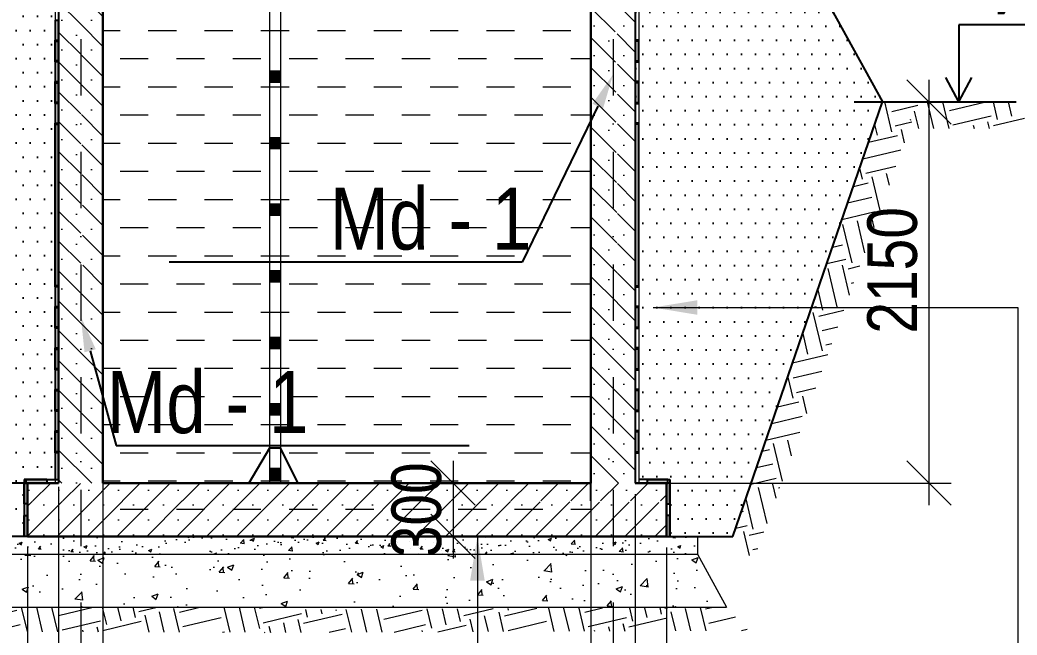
# Model space of a CAD drawing. Header units: millimetres. Extents: x 1177285 to 1225570, y -905119 to -683091.
# Drawn here: x 1208441 to 1214060, y -725163 to -721694 of the extents above; entities that cross this region are included whole.
import ezdxf
from ezdxf import colors
from ezdxf.entities.mleader import LeaderData, LeaderLine
from ezdxf.math import Vec2, Vec3

# ---------------------------------------------------------------- set-up
doc = ezdxf.new("R2010")
doc.units = ezdxf.units.MM
doc.linetypes.add('DASHDOT', pattern=[25.4, 12.7, -6.35, 0, -6.35])
doc.layers.add('Annotation - Text', color=7, linetype='Continuous')
doc.styles.get("Standard").update_dxf_attribs({"font": 'a3ar(la).ttf'})
doc.styles.add('style6', font='ARIALN.TTF', dxfattribs={"height": 300})
doc.styles.add('yazitipi', font='ARIALN.TTF')
doc.dimstyles.new('sevda', dxfattribs={"dimscale": 100, "dimtxt": 2.8, "dimasz": 2.5, "dimexe": 1.25, "dimexo": 0.625, "dimtad": 1, "dimtxsty": 'yazitipi', "dimblk": 'OBLIQUE', "dimcen": 2.5, "dimdle": 1.25, "dimclrd": 253, "dimclre": 253, "dimclrt": 73, "dimaunit": 1, "dimadec": 3, "dimazin": 0, "dimtfac": 1, "dimtmove": 1, "dimatfit": 3, "dimfxl": 1, "dimlwd": 13, "dimlwe": 13, "dimarcsym": 0})

# ---------------------------------------------------------------- blocks, each defined once
blk = doc.blocks.new('_Oblique')
at = {"color": 0, "linetype": 'ByBlock', "lineweight": -2}
blk.add_line((-0.5, -0.5), (0.5, 0.5), dxfattribs=at)
blk = doc.blocks.new('*D15')
at = {"color": 253, "lineweight": 13, "ltscale": 5, "transparency": 16777216}
for p, q in [((1208908.9, -724168.5), (1208908.9, -725911.2)), ((1211658.9, -724168.5), (1211658.9, -725911.2)), ((1211783.9, -725786.2), (1208783.9, -725786.2))]:
    blk.add_line(p, q, dxfattribs=at)
at = {"layer": 'Defpoints', "color": 0, "lineweight": 30, "ltscale": 5, "transparency": 16777216}
for p in [(1208908.9, -724106), (1211658.9, -724106), (1208908.9, -725786.2)]:
    blk.add_point(p, dxfattribs=at)
at = {"color": 253, "lineweight": 13, "ltscale": 5, "transparency": 16777216, "xscale": 250, "yscale": 250, "zscale": 250, "rotation": 180}
blk.add_blockref('_Oblique', (1208908.9, -725786.2), dxfattribs=at)
at = {"color": 253, "lineweight": 13, "ltscale": 5, "transparency": 16777216, "xscale": 250, "yscale": 250, "zscale": 250}
blk.add_blockref('_Oblique', (1211658.9, -725786.2), dxfattribs=at)
at = {"color": 73, "ltscale": 5, "transparency": 16777216, "insert": (1210283.9, -725580.8), "char_height": 280, "attachment_point": 5, "style": 'yazitipi'}
blk.add_mtext('2750', dxfattribs=at)
blk = doc.blocks.new('*D17')
at = {"color": 253, "lineweight": 13, "ltscale": 15, "transparency": 16777216}
for p, q in [((1211908.9, -724368.5), (1211908.9, -725911.2)), ((1211658.9, -725332.1), (1211658.9, -725911.2)), ((1212033.9, -725786.2), (1211533.9, -725786.2))]:
    blk.add_line(p, q, dxfattribs=at)
at = {"layer": 'Defpoints', "color": 0, "lineweight": 30, "ltscale": 15, "transparency": 16777216}
for p in [(1211908.9, -724306), (1211658.9, -725269.6), (1211658.9, -725786.2)]:
    blk.add_point(p, dxfattribs=at)
at = {"color": 253, "lineweight": 13, "ltscale": 15, "transparency": 16777216, "xscale": 250, "yscale": 250, "zscale": 250, "rotation": 180}
blk.add_blockref('_Oblique', (1211658.9, -725786.2), dxfattribs=at)
at = {"color": 253, "lineweight": 13, "ltscale": 15, "transparency": 16777216, "xscale": 250, "yscale": 250, "zscale": 250}
blk.add_blockref('_Oblique', (1211908.9, -725786.2), dxfattribs=at)
at = {"color": 73, "ltscale": 15, "transparency": 16777216, "insert": (1211570.7, -725580.8), "char_height": 280, "attachment_point": 5, "style": 'yazitipi'}
blk.add_mtext('250', dxfattribs=at)
blk = doc.blocks.new('*D18')
at = {"color": 253, "lineweight": 13, "ltscale": 15, "transparency": 16777216}
for p, q in [((1208658.9, -724325.9), (1208658.9, -725911.2)), ((1208908.9, -724368.5), (1208908.9, -725911.2)), ((1208533.9, -725786.2), (1209033.9, -725786.2))]:
    blk.add_line(p, q, dxfattribs=at)
at = {"layer": 'Defpoints', "color": 0, "lineweight": 30, "ltscale": 15, "transparency": 16777216}
for p in [(1208658.9, -724263.4), (1208908.9, -724306), (1208908.9, -725786.2)]:
    blk.add_point(p, dxfattribs=at)
at = {"color": 253, "lineweight": 13, "ltscale": 15, "transparency": 16777216, "xscale": 250, "yscale": 250, "zscale": 250, "rotation": 180}
blk.add_blockref('_Oblique', (1208658.9, -725786.2), dxfattribs=at)
at = {"color": 253, "lineweight": 13, "ltscale": 15, "transparency": 16777216, "xscale": 250, "yscale": 250, "zscale": 250}
blk.add_blockref('_Oblique', (1208908.9, -725786.2), dxfattribs=at)
at = {"color": 73, "ltscale": 15, "transparency": 16777216, "insert": (1208994.3, -725580.8), "char_height": 280, "attachment_point": 5, "style": 'yazitipi'}
blk.add_mtext('250', dxfattribs=at)
blk = doc.blocks.new('*D20')
at = {"color": 253, "lineweight": 13, "ltscale": 15, "transparency": 16777216}
for p, q in [((1213563.3, -722031), (1213563.3, -724431)), ((1213219.2, -722156), (1213688.3, -722156)), ((1211971.4, -724306), (1213688.3, -724306))]:
    blk.add_line(p, q, dxfattribs=at)
at = {"layer": 'Defpoints', "color": 0, "lineweight": 30, "ltscale": 15, "transparency": 16777216}
for p in [(1213156.7, -722156), (1211908.9, -724306), (1213563.3, -724306)]:
    blk.add_point(p, dxfattribs=at)
at = {"color": 253, "lineweight": 13, "ltscale": 15, "transparency": 16777216, "xscale": 250, "yscale": 250, "zscale": 250}
for p, rotation in [((1213563.3, -722156), 90), ((1213563.3, -724306), 270)]:
    blk.add_blockref('_Oblique', p, dxfattribs=dict(at, rotation=rotation))
at = {"color": 73, "ltscale": 15, "transparency": 16777216, "insert": (1213357.9, -723106), "char_height": 280, "attachment_point": 5, "rotation": 90, "style": 'yazitipi'}
blk.add_mtext('2150', dxfattribs=at)
blk = doc.blocks.new('*D22')
at = {"color": 253, "lineweight": 13, "ltscale": 15, "transparency": 16777216}
for p, q in [((1210882, -724181), (1210882, -724731)), ((1210037, -724306), (1211007, -724306)), ((1210037, -724606), (1211007, -724606))]:
    blk.add_line(p, q, dxfattribs=at)
at = {"layer": 'Defpoints', "color": 0, "lineweight": 30, "ltscale": 15, "transparency": 16777216}
for p in [(1209974.5, -724306), (1209974.5, -724606), (1210882, -724606)]:
    blk.add_point(p, dxfattribs=at)
at = {"color": 253, "lineweight": 13, "ltscale": 15, "transparency": 16777216, "xscale": 250, "yscale": 250, "zscale": 250}
for p, rotation in [((1210882, -724306), 90), ((1210882, -724606), 270)]:
    blk.add_blockref('_Oblique', p, dxfattribs=dict(at, rotation=rotation))
at = {"color": 73, "ltscale": 15, "transparency": 16777216, "insert": (1210676.5, -724456), "char_height": 280, "attachment_point": 5, "rotation": 90, "style": 'yazitipi'}
blk.add_mtext('300', dxfattribs=at)
blk = doc.blocks.new('*D96')
at = {"color": 253, "lineweight": 13, "ltscale": 15, "transparency": 16777216}
for p, q in [((1212083.9, -724668.5), (1212083.9, -725911.2)), ((1211783.9, -725292.8), (1211783.9, -725911.2)), ((1212208.9, -725786.2), (1211658.9, -725786.2))]:
    blk.add_line(p, q, dxfattribs=at)
at = {"layer": 'Defpoints', "color": 0, "lineweight": 30, "ltscale": 15, "transparency": 16777216}
for p in [(1212083.9, -724606), (1211783.9, -725230.3), (1211783.9, -725786.2)]:
    blk.add_point(p, dxfattribs=at)
at = {"color": 253, "lineweight": 13, "ltscale": 15, "transparency": 16777216, "xscale": 250, "yscale": 250, "zscale": 250, "rotation": 180}
blk.add_blockref('_Oblique', (1211783.9, -725786.2), dxfattribs=at)
at = {"color": 253, "lineweight": 13, "ltscale": 15, "transparency": 16777216, "xscale": 250, "yscale": 250, "zscale": 250}
blk.add_blockref('_Oblique', (1212083.9, -725786.2), dxfattribs=at)
at = {"color": 73, "ltscale": 15, "transparency": 16777216, "insert": (1212173.6, -725580.8), "char_height": 280, "attachment_point": 5, "style": 'yazitipi'}
blk.add_mtext('300', dxfattribs=at)
blk = doc.blocks.new('*D97')
at = {"color": 253, "lineweight": 13, "ltscale": 15, "transparency": 16777216}
for p, q in [((1208483.9, -724668.5), (1208483.9, -725911.2)), ((1208783.9, -725281), (1208783.9, -725911.2)), ((1208358.9, -725786.2), (1208908.9, -725786.2))]:
    blk.add_line(p, q, dxfattribs=at)
at = {"layer": 'Defpoints', "color": 0, "lineweight": 30, "ltscale": 15, "transparency": 16777216}
for p in [(1208483.9, -724606), (1208783.9, -725218.5), (1208783.9, -725786.2)]:
    blk.add_point(p, dxfattribs=at)
at = {"color": 253, "lineweight": 13, "ltscale": 15, "transparency": 16777216, "xscale": 250, "yscale": 250, "zscale": 250, "rotation": 180}
blk.add_blockref('_Oblique', (1208483.9, -725786.2), dxfattribs=at)
at = {"color": 253, "lineweight": 13, "ltscale": 15, "transparency": 16777216, "xscale": 250, "yscale": 250, "zscale": 250}
blk.add_blockref('_Oblique', (1208783.9, -725786.2), dxfattribs=at)
at = {"color": 73, "ltscale": 15, "transparency": 16777216, "insert": (1208392.5, -725580.8), "char_height": 280, "attachment_point": 5, "style": 'yazitipi'}
blk.add_mtext('300', dxfattribs=at)
blk = doc.blocks.new('*D230')
at = {"color": 253, "lineweight": 13, "ltscale": 15, "transparency": 16777216}
for p, q in [((1207004.4, -722031), (1207004.4, -724431)), ((1207348.6, -722156), (1206879.4, -722156)), ((1208576.4, -724306), (1206879.4, -724306))]:
    blk.add_line(p, q, dxfattribs=at)
at = {"layer": 'Defpoints', "color": 0, "lineweight": 30, "ltscale": 15, "transparency": 16777216}
for p in [(1207411.1, -722156), (1207004.4, -724306), (1208638.9, -724306)]:
    blk.add_point(p, dxfattribs=at)
at = {"color": 253, "lineweight": 13, "ltscale": 15, "transparency": 16777216, "xscale": 250, "yscale": 250, "zscale": 250}
for p, rotation in [((1207004.4, -722156), 90), ((1207004.4, -724306), 270)]:
    blk.add_blockref('_Oblique', p, dxfattribs=dict(at, rotation=rotation))
at = {"color": 73, "ltscale": 15, "transparency": 16777216, "insert": (1206799, -723106), "char_height": 280, "attachment_point": 5, "rotation": 90, "style": 'yazitipi'}
blk.add_mtext('2150', dxfattribs=at)

msp = doc.modelspace()

# ---------------------------------------------------------------- hatches: boundary and pattern name
at = {"ltscale": 15}
h = msp.add_hatch(dxfattribs=at)
h.set_pattern_fill('DOTS', color=256, scale=50)
h.set_pattern_definition([(0, (335056.7, -20394.98), (39.6875, 79.375), [0, -79.375])])
h.paths.add_polyline_path([(1208558.889, -719805.961), (1208092.822, -720664.391), (1207283.002, -722155.961), (1208108.939, -724605.961), (1208463.84, -724605.961), (1208463.889, -724285.961), (1208592.548, -724285.961), (1208638.889, -724285.961), (1208638.889, -722305.961), (1208630.892, -721085.961), (1208655.796, -721085.961), (1208658.889, -719805.961)])
h = msp.add_hatch(dxfattribs=at)
h.set_pattern_fill('DOTS', color=256, scale=50)
h.set_pattern_definition([(0, (336206.7, -21482.416), (39.6875, 79.375), [0, -79.375])])
h.paths.add_polyline_path([(1211928.889, -724285.961), (1211928.889, -723393.393), (1211928.889, -723363.244), (1211928.889, -722173.393), (1211908.889, -722173.393), (1211908.889, -719805.961), (1212008.889, -719805.961), (1213301.631, -722155.961), (1212458.889, -724605.961), (1212103.889, -724605.961), (1212103.889, -724285.961)])
at = {"lineweight": 5, "ltscale": 5000}
h = msp.add_hatch(dxfattribs=at)
h.set_pattern_fill('SACNCR', color=109, scale=50, angle=-90)
h.set_pattern_definition([(315, (1894739.56, 147986.69), (84.189901, 84.189901), []), (315, (1894739.56, 147902.5), (84.189901, 84.189901), [0, -119.0625])])
edge = h.paths.add_edge_path()
edge.add_line((1208858.889, -724305.961), (1208783.889, -724305.961))
edge.add_line((1208783.889, -724305.961), (1208783.889, -723155.961))
edge.add_line((1208783.889, -723155.961), (1208908.889, -723155.961))
edge.add_line((1208908.889, -723155.961), (1208908.889, -724305.961))
edge = h.paths.add_edge_path(flags=17)
edge.add_line((1208902.554, -724305.961), (1208808.889, -724305.961))
edge = h.paths.add_edge_path()
edge.add_line((1208708.889, -724305.961), (1208808.889, -724305.961))
edge = h.paths.add_edge_path()
edge.add_line((1208708.889, -723155.961), (1208783.889, -723155.961))
edge.add_line((1208783.889, -723155.961), (1208783.889, -724305.961))
edge.add_line((1208783.889, -724305.961), (1208658.889, -724305.961))
edge.add_line((1208658.889, -724305.961), (1208658.889, -723155.961))
edge = h.paths.add_edge_path()
edge.add_line((1208658.889, -720405.961), (1208783.889, -720405.961))
edge.add_line((1208783.889, -721755.961), (1208783.889, -723155.961))
edge.add_line((1208783.889, -723155.961), (1208658.889, -723155.961))
edge.add_line((1208658.889, -723155.961), (1208658.889, -720405.988))
h.paths.add_polyline_path([(1208908.889, -723155.961), (1208796.389, -723155.961), (1208771.389, -720406.722), (1208908.889, -720406.722)])
h = msp.add_hatch(dxfattribs=at)
h.set_pattern_fill('SACNCR', color=109, scale=50, angle=-90)
h.set_pattern_definition([(315, (1897739.56, 147786.69), (84.189901, 84.189901), []), (315, (1897739.56, 147702.5), (84.189901, 84.189901), [0, -119.0625])])
edge = h.paths.add_edge_path()
edge.add_line((1211858.889, -724305.961), (1211808.889, -724305.961))
edge.add_line((1211808.889, -724305.961), (1211808.889, -723355.961))
edge.add_line((1211808.889, -723355.961), (1211908.889, -723355.961))
edge.add_line((1211908.889, -723355.961), (1211908.889, -724305.961))
edge = h.paths.add_edge_path(flags=17)
edge.add_line((1211902.554, -724305.961), (1211808.889, -724305.961))
edge = h.paths.add_edge_path()
edge.add_line((1211708.889, -724305.961), (1211808.889, -724305.961))
edge = h.paths.add_edge_path()
edge.add_line((1211708.889, -723355.961), (1211808.889, -723355.961))
edge.add_line((1211808.889, -723355.961), (1211808.889, -724305.961))
edge.add_line((1211808.889, -724305.961), (1211658.889, -724305.961))
edge.add_line((1211658.889, -724305.961), (1211658.889, -723355.961))
edge = h.paths.add_edge_path()
edge.add_line((1211658.889, -720405.961), (1211783.889, -720405.961))
edge.add_line((1211808.889, -721955.961), (1211808.889, -723355.961))
edge.add_line((1211808.889, -723355.961), (1211658.889, -723355.961))
edge.add_line((1211658.889, -723355.961), (1211658.889, -720406.922))
h.paths.add_polyline_path([(1211908.889, -723355.961), (1211808.889, -723355.961), (1211783.889, -720407.27), (1211908.889, -720407.27)])
at = {"lineweight": 0, "ltscale": 15}
h = msp.add_hatch(dxfattribs=at)
h.set_pattern_fill('DASH', color=4, scale=50)
h.set_pattern_definition([(0, (336356.7, -20395.98), (158.75, 158.75), [158.75, -158.75])])
h.paths.add_polyline_path([(1208908.889, -720605.961), (1211658.889, -720605.961), (1211658.889, -724505.961), (1208908.889, -724505.961)])
h = msp.add_hatch(color=256, dxfattribs=at)
h.dxf.hatch_style = 1
h.paths.add_polyline_path([(1208638.889, -721807.872), (1208658.889, -721807.872), (1208658.889, -721924.857), (1208638.889, -721924.857)])
h = msp.add_hatch(color=256, dxfattribs=at)
h.dxf.hatch_style = 1
h.paths.add_polyline_path([(1208638.889, -721813.604), (1208658.889, -721813.604), (1208658.889, -721930.589), (1208638.889, -721930.589)])
h = msp.add_hatch(color=256, dxfattribs=at)
h.dxf.hatch_style = 1
h.paths.add_polyline_path([(1211928.889, -721807.872), (1211908.889, -721807.872), (1211908.889, -721924.857), (1211928.889, -721924.857)])
h = msp.add_hatch(color=256, dxfattribs=at)
h.dxf.hatch_style = 1
h.paths.add_polyline_path([(1211928.889, -721813.604), (1211908.889, -721813.604), (1211908.889, -721930.589), (1211928.889, -721930.589)])
at = {"lineweight": 9}
for points in [[(1209846.683, -721982.322), (1209908.689, -721982.322), (1209908.689, -722044.328), (1209846.683, -722044.328)], [(1209846.683, -722357.701), (1209908.689, -722357.701), (1209908.689, -722419.707), (1209846.683, -722419.707)], [(1209846.683, -722733.08), (1209908.689, -722733.08), (1209908.689, -722795.086), (1209846.683, -722795.086)], [(1209846.683, -723108.459), (1209908.689, -723108.459), (1209908.689, -723170.465), (1209846.683, -723170.465)], [(1209846.683, -723483.838), (1209908.689, -723483.838), (1209908.689, -723545.844), (1209846.683, -723545.844)], [(1209846.683, -723859.217), (1209908.689, -723859.217), (1209908.689, -723921.223), (1209846.683, -723921.223)], [(1209846.683, -724222.441), (1209908.689, -724222.441), (1209908.689, -724284.447), (1209846.683, -724284.447)]]:
    msp.add_hatch(color=256, dxfattribs=at).paths.add_polyline_path(points)
at = {"lineweight": 0, "ltscale": 15}
h = msp.add_hatch(color=256, dxfattribs=at)
h.dxf.hatch_style = 1
h.paths.add_polyline_path([(1208638.889, -722041.842), (1208658.889, -722041.842), (1208658.889, -722158.827), (1208638.889, -722158.827)])
h = msp.add_hatch(color=256, dxfattribs=at)
h.dxf.hatch_style = 1
h.paths.add_polyline_path([(1208638.889, -722047.574), (1208658.889, -722047.574), (1208658.889, -722164.56), (1208638.889, -722164.56)])
h = msp.add_hatch(color=256, dxfattribs=at)
h.dxf.hatch_style = 1
h.paths.add_polyline_path([(1211928.889, -722041.842), (1211908.889, -722041.842), (1211908.889, -722158.827), (1211928.889, -722158.827)])
h = msp.add_hatch(color=256, dxfattribs=at)
h.dxf.hatch_style = 1
h.paths.add_polyline_path([(1211928.889, -722047.574), (1211908.889, -722047.574), (1211908.889, -722164.56), (1211928.889, -722164.56)])
h = msp.add_hatch(color=256, dxfattribs=at)
h.dxf.hatch_style = 1
h.paths.add_polyline_path([(1208638.889, -722275.813), (1208658.889, -722275.813), (1208658.889, -723192.798), (1208638.889, -723192.798)])
h = msp.add_hatch(color=256, dxfattribs=at)
h.dxf.hatch_style = 1
h.paths.add_polyline_path([(1208638.889, -722281.545), (1208658.889, -722281.545), (1208658.889, -723198.53), (1208638.889, -723198.53)])
h = msp.add_hatch(color=256, dxfattribs=at)
h.dxf.hatch_style = 1
h.paths.add_polyline_path([(1211928.889, -722275.813), (1211908.889, -722275.813), (1211908.889, -723192.798), (1211928.889, -723192.798)])
h = msp.add_hatch(color=256, dxfattribs=at)
h.dxf.hatch_style = 1
h.paths.add_polyline_path([(1211928.889, -722281.545), (1211908.889, -722281.545), (1211908.889, -723198.53), (1211928.889, -723198.53)])
h = msp.add_hatch(color=256, dxfattribs=at)
h.dxf.hatch_style = 1
h.paths.add_polyline_path([(1208638.889, -723309.783), (1208658.889, -723309.783), (1208658.889, -723426.768), (1208638.889, -723426.768)])
h = msp.add_hatch(color=256, dxfattribs=at)
h.dxf.hatch_style = 1
h.paths.add_polyline_path([(1208638.889, -723315.515), (1208658.889, -723315.515), (1208658.889, -723432.5), (1208638.889, -723432.5)])
h = msp.add_hatch(color=256, dxfattribs=at)
h.dxf.hatch_style = 1
h.paths.add_polyline_path([(1211928.889, -723309.783), (1211908.889, -723309.783), (1211908.889, -723426.768), (1211928.889, -723426.768)])
h = msp.add_hatch(color=256, dxfattribs=at)
h.dxf.hatch_style = 1
h.paths.add_polyline_path([(1211928.889, -723315.515), (1211908.889, -723315.515), (1211908.889, -723432.5), (1211928.889, -723432.5)])
h = msp.add_hatch(color=256, dxfattribs=at)
h.dxf.hatch_style = 1
h.paths.add_polyline_path([(1208638.889, -723543.753), (1208658.889, -723543.753), (1208658.889, -723660.738), (1208638.889, -723660.738)])
h = msp.add_hatch(color=256, dxfattribs=at)
h.dxf.hatch_style = 1
h.paths.add_polyline_path([(1208638.889, -723549.485), (1208658.889, -723549.485), (1208658.889, -723666.47), (1208638.889, -723666.47)])
h = msp.add_hatch(color=256, dxfattribs=at)
h.dxf.hatch_style = 1
h.paths.add_polyline_path([(1211928.889, -723543.753), (1211908.889, -723543.753), (1211908.889, -723660.738), (1211928.889, -723660.738)])
h = msp.add_hatch(color=256, dxfattribs=at)
h.dxf.hatch_style = 1
h.paths.add_polyline_path([(1211928.889, -723549.485), (1211908.889, -723549.485), (1211908.889, -723666.47), (1211928.889, -723666.47)])
h = msp.add_hatch(color=256, dxfattribs=at)
h.dxf.hatch_style = 1
h.paths.add_polyline_path([(1208638.889, -723777.723), (1208658.889, -723777.723), (1208658.889, -723894.708), (1208638.889, -723894.708)])
h = msp.add_hatch(color=256, dxfattribs=at)
h.dxf.hatch_style = 1
h.paths.add_polyline_path([(1211928.889, -723777.723), (1211908.889, -723777.723), (1211908.889, -723894.708), (1211928.889, -723894.708)])
h = msp.add_hatch(color=256, dxfattribs=at)
h.dxf.hatch_style = 1
h.paths.add_polyline_path([(1208638.889, -723783.455), (1208658.889, -723783.455), (1208658.889, -723900.44), (1208638.889, -723900.44)])
h = msp.add_hatch(color=256, dxfattribs=at)
h.dxf.hatch_style = 1
h.paths.add_polyline_path([(1211928.889, -723783.455), (1211908.889, -723783.455), (1211908.889, -723900.44), (1211928.889, -723900.44)])
h = msp.add_hatch(color=256, dxfattribs=at)
h.dxf.hatch_style = 1
h.paths.add_polyline_path([(1208638.889, -724011.693), (1208658.889, -724011.693), (1208658.889, -724128.679), (1208638.889, -724128.679)])
h = msp.add_hatch(color=256, dxfattribs=at)
h.dxf.hatch_style = 1
h.paths.add_polyline_path([(1208638.889, -724017.426), (1208658.889, -724017.426), (1208658.889, -724134.411), (1208638.889, -724134.411)])
h = msp.add_hatch(color=256, dxfattribs=at)
h.dxf.hatch_style = 1
h.paths.add_polyline_path([(1211928.889, -724011.693), (1211908.889, -724011.693), (1211908.889, -724128.679), (1211928.889, -724128.679)])
h = msp.add_hatch(color=256, dxfattribs=at)
h.dxf.hatch_style = 1
h.paths.add_polyline_path([(1211928.889, -724017.426), (1211908.889, -724017.426), (1211908.889, -724134.411), (1211928.889, -724134.411)])
h = msp.add_hatch(color=256, dxfattribs=at)
h.dxf.hatch_style = 1
h.paths.add_polyline_path([(1208592.548, -724285.961), (1208592.548, -724305.961), (1208475.563, -724305.961), (1208475.563, -724285.961)])
h = msp.add_hatch(color=256, dxfattribs=at)
h.dxf.hatch_style = 1
h.paths.add_polyline_path([(1211975.23, -724285.961), (1211975.23, -724305.961), (1212092.215, -724305.961), (1212092.215, -724285.961)])
h = msp.add_hatch(color=256, dxfattribs=at)
h.dxf.hatch_style = 1
h.paths.add_polyline_path([(1208463.889, -724305.961), (1208483.889, -724305.961), (1208483.889, -724422.946), (1208463.889, -724422.946)])
at = {"lineweight": 5, "ltscale": 5000}
h = msp.add_hatch(dxfattribs=at)
h.set_pattern_fill('SACNCR', color=109, scale=50)
h.set_pattern_definition([(45, (335526.24, -32135.29), (-84.189901, 84.189901), []), (45, (335610.43, -32135.29), (-84.189901, 84.189901), [0, -119.0625])])
h.paths.add_polyline_path([(1209408.889, -724405.961), (1210608.889, -724405.961), (1210608.889, -724605.961), (1209408.889, -724605.961)])
h.paths.add_polyline_path([(1209408.889, -724305.961), (1210608.889, -724305.961), (1210608.889, -724405.961), (1209408.889, -724405.961)])
h.paths.add_polyline_path([(1210608.889, -724305.961), (1212083.889, -724305.961), (1212083.889, -724414.454), (1210608.889, -724405.961)])
h.paths.add_polyline_path([(1210608.889, -724405.961), (1212083.889, -724405.961), (1212083.889, -724605.961), (1210608.889, -724605.961)])
edge = h.paths.add_edge_path()
edge.add_line((1208483.889, -724605.961), (1208483.889, -724405.961))
edge.add_line((1208483.889, -724405.961), (1209408.889, -724405.961))
edge.add_line((1209408.889, -724405.961), (1209408.889, -724605.961))
edge.add_line((1209408.889, -724605.961), (1208483.939, -724605.961))
edge = h.paths.add_edge_path()
edge.add_line((1208483.889, -724407.944), (1208483.889, -724307.944))
edge.add_line((1208483.889, -724307.944), (1209408.889, -724305.961))
edge.add_line((1209408.889, -724305.961), (1209408.889, -724405.961))
edge.add_line((1209408.889, -724405.961), (1208483.944, -724407.944))
at = {"lineweight": 0, "ltscale": 15}
h = msp.add_hatch(color=256, dxfattribs=at)
h.dxf.hatch_style = 1
h.paths.add_polyline_path([(1212103.889, -724305.961), (1212083.889, -724305.961), (1212083.889, -724422.946), (1212103.889, -724422.946)])
h = msp.add_hatch(color=256, dxfattribs=at)
h.dxf.hatch_style = 1
h.paths.add_polyline_path([(1208463.889, -724488.976), (1208483.889, -724488.976), (1208483.889, -724605.961), (1208463.889, -724605.961)])
h = msp.add_hatch(color=256, dxfattribs=at)
h.dxf.hatch_style = 1
h.paths.add_polyline_path([(1212103.889, -724488.976), (1212083.889, -724488.976), (1212083.889, -724605.961), (1212103.889, -724605.961)])
at = {"lineweight": 5, "ltscale": 5}
h = msp.add_hatch(dxfattribs=at)
h.set_pattern_fill('AR-CONC', color=4)
h.set_pattern_definition([(50, (412189.76, -22285.34), (182.18467, -15.939086), [19.05, -209.55]), (355, (412189.76, -22285.34), (-35.24342, 191.056845), [15.24, -167.640584]), (100.451445, (412204.94, -22286.66), (146.941247, 175.117752), [16.19001, -178.090245]), (46.1842, (412189.76, -22234.54), (271.07904, -42.04233), [28.575, -314.325]), (96.635558, (412212.35, -22238.04), (237.404134, 247.426125), [24.28502, -267.13561]), (351.18415, (412189.76, -22234.54), (237.404134, 247.426125), [22.85997, -251.45973]), (21, (412215.16, -22247.24), (151.614391, -102.265198), [19.05, -209.55]), (326, (412215.16, -22247.24), (61.802028, 184.187966), [15.24, -167.64]), (71.451445, (412227.8, -22255.76), (213.41642, 81.92277), [16.19001, -178.089938]), (37.5, (412189.76, -22285.335), (3.0886033, 84.555039), [0, -165.608, 0, -170.18, 0, -168.275]), (7.5, (412189.76, -22285.335), (66.8196625, 100.180575), [0, -97.028, 0, -161.798, 0, -64.135]), (327.5, (412133.116, -22285.335), (135.590595, -5.728744), [0, -63.5, 0, -198.12, 0, -262.89]), (317.5, (412107.72, -22285.34), (148.129181, 25.426491), [0, -82.55, 0, -131.572, 0, -186.69])])
edge = h.paths.add_edge_path()
edge.add_line((1208308.889, -724705.961), (1208308.889, -724605.961))
edge.add_line((1208308.889, -724605.961), (1212258.889, -724605.961))
edge.add_line((1212258.889, -724605.961), (1212258.889, -724705.961))
edge.add_line((1212258.72, -724705.961), (1208314.168, -724705.961))
at = {"lineweight": 13}
h = msp.add_hatch(dxfattribs=at)
h.set_pattern_fill('AR-CONC', color=256, scale=2)
h.set_pattern_definition([(50, (0, 200), (364.36934, -31.87817), [38.1, -419.1]), (355, (0, 200), (-70.48684, 382.11369), [30.48, -335.28117]), (100.451445, (30.36, 197.34), (293.88249, 350.2355), [32.38002, -356.18049]), (46.1842, (0, 301.6), (542.15808, -84.08466), [57.15, -628.65]), (96.635558, (45.2, 294.6), (474.80827, 494.85225), [48.57005, -534.27122]), (351.18415, (0, 301.6), (474.80827, 494.85225), [45.71993, -502.91946]), (21, (50.8, 276.2), (303.22878, -204.530396), [38.1, -419.1]), (326, (50.8, 276.2), (123.60406, 368.37593), [30.48, -335.28]), (71.451445, (76.07, 259.16), (426.83284, 163.84554), [32.38002, -356.17988]), (37.5, (0, 200), (6.177207, 169.110078), [0, -331.216, 0, -340.36, 0, -336.55]), (7.5, (0, 200), (133.639325, 200.36115), [0, -194.056, 0, -323.596, 0, -128.27]), (327.5, (-113.28, 200), (271.18119, -11.457488), [0, -127, 0, -396.24, 0, -525.78]), (317.5, (-164.08, 200), (296.258363, 50.852982), [0, -165.1, 0, -263.144, 0, -373.38])])
h.paths.add_polyline_path([(1208144.117, -725005.961), (1208308.889, -724707.15), (1212258.889, -724705.961), (1212423.661, -725005.961)])
at = {"layer": 'Annotation - Text', "lineweight": 5, "ltscale": 20}
h = msp.add_hatch(dxfattribs=at)
h.set_pattern_fill('EARTH', color=253, scale=35, angle=-76.639782)
h.set_pattern_definition([(283.36022, (1235995.41, -649102.78), (267.591, -164.8793), [222.25, -222.25]), (283.36022, (1236076.5, -649083.52), (267.591, -164.8793), [222.25, -222.25]), (283.36022, (1236157.59, -649064.26), (267.591, -164.8793), [222.25, -222.25]), (13.36022, (1236191.04, -649084.87), (164.8793, 267.591), [222.25, -222.25]), (13.36022, (1236210.3, -649165.96), (164.8793, 267.591), [222.25, -222.25]), (13.36022, (1236229.55, -649247.05), (164.8793, 267.591), [222.25, -222.25])])
edge = h.paths.add_edge_path(flags=16)
edge.add_line((1212574.129, -724743.026), (1212458.889, -724605.961))
h.paths.add_polyline_path([(1213508.082, -722155.961), (1213301.631, -722155.961), (1212458.889, -724605.961), (1212574.129, -724743.026)])
h = msp.add_hatch(dxfattribs=at)
h.set_pattern_fill('EARTH', color=253, scale=35, angle=-76.639782)
h.set_pattern_definition([(283.360218, (336206.7, -20644.98), (267.590996, -164.8793), [222.25, -222.25]), (283.360218, (336287.79, -20625.73), (267.590996, -164.8793), [222.25, -222.25]), (283.360218, (336368.87, -20606.47), (267.590996, -164.8793), [222.25, -222.25]), (13.360218, (336402.32, -20627.08), (164.8793, 267.590996), [222.25, -222.25]), (13.360218, (336421.58, -20708.17), (164.8793, 267.590996), [222.25, -222.25]), (13.360218, (336440.84, -20789.25), (164.8793, 267.590996), [222.25, -222.25])])
h.paths.add_polyline_path([(1213435.517, -722306.447), (1213503.889, -722155.961), (1213435.517, -722306.447)])
h.paths.add_polyline_path([(1214055.246, -722155.961), (1213503.889, -722155.961), (1213435.517, -722306.447), (1214131.301, -722305.214)])
h.paths.add_polyline_path([(1213435.517, -722306.447), (1213435.517, -722306.447), (1213503.889, -722155.961), (1213503.889, -722155.961)])
h = msp.add_hatch(dxfattribs=at)
h.set_pattern_fill('EARTH', color=253, scale=35, angle=-76.639782)
h.set_pattern_definition([(283.360218, (336356.7, -19294.98), (267.590996, -164.8793), [222.25, -222.25]), (283.360218, (336437.79, -19275.73), (267.590996, -164.8793), [222.25, -222.25]), (283.360218, (336518.87, -19256.47), (267.590996, -164.8793), [222.25, -222.25]), (13.360218, (336552.32, -19277.08), (164.8793, 267.590996), [222.25, -222.25]), (13.360218, (336571.58, -19358.17), (164.8793, 267.590996), [222.25, -222.25]), (13.360218, (336590.84, -19439.25), (164.8793, 267.590996), [222.25, -222.25])])
h.paths.add_polyline_path([(1212423.661, -725005.961), (1209914.035, -725019.48), (1209914.035, -725148.137), (1212546.275, -725137.247)])
h.paths.add_polyline_path([(1208144.117, -725142.158), (1208145.672, -725005.961), (1209914.035, -725005.961), (1209914.035, -725148.137)])
h.paths.add_polyline_path([(1208144.117, -725123.467), (1208144.117, -725006.866), (1208144.117, -725005.961)])

# ---------------------------------------------------------------- linework, layer by layer
at = {"linetype": 'DASHDOT', "lineweight": 15, "ltscale": 25}
for p, q in [((1208783.889, -719262.724), (1208783.889, -726475.844)), ((1211783.889, -719262.724), (1211783.889, -726475.107))]:
    msp.add_line(p, q, dxfattribs=at)
at = {"ltscale": 15}
for p, q in [((1212008.889, -719805.961), (1213301.631, -722155.961)), ((1208658.889, -720305.961), (1208658.889, -724305.961)), ((1211908.889, -720305.961), (1211908.889, -724305.961)), ((1212458.889, -724605.961), (1213301.631, -722155.961)), ((1213143.035, -722155.961), (1214055.246, -722155.961)), ((1209846.683, -724108.958), (1209730.352, -724305.961)), ((1209908.689, -724108.958), (1209846.683, -724108.958)), ((1210008.689, -724305.961), (1209908.689, -724108.958)), ((1211658.889, -724405.961), (1211658.889, -724105.961)), ((1208592.548, -724285.961), (1208463.889, -724285.961)), ((1208463.889, -724285.961), (1208463.889, -724605.961)), ((1208463.889, -724285.961), (1208463.889, -724605.961)), ((1208592.548, -724285.961), (1208638.889, -724285.961)), ((1211975.23, -724285.961), (1211928.889, -724285.961)), ((1211975.23, -724285.961), (1212103.889, -724285.961)), ((1212103.889, -724285.961), (1212103.889, -724605.961)), ((1208534.056, -724305.961), (1206601.663, -724305.961)), ((1208463.889, -724605.961), (1208108.889, -724605.961)), ((1212083.889, -724605.961), (1212458.889, -724605.961))]:
    msp.add_line(p, q, dxfattribs=at)
at = {"lineweight": 20}
for p, q in [((1209846.683, -720207.761), (1209846.683, -724305.961)), ((1209908.689, -720305.961), (1209908.689, -724305.961))]:
    msp.add_line(p, q, dxfattribs=at)
at = {"lineweight": 30, "ltscale": 15}
for p, q in [((1208908.889, -720455.961), (1208908.889, -724305.961)), ((1211658.889, -724305.961), (1211658.889, -720455.961))]:
    msp.add_line(p, q, dxfattribs=at)
at = {"color": 0, "lineweight": 25}
for p, q in [((1215359.894, -721720.725), (1213732.068, -721720.725)), ((1213732.068, -721720.725), (1213732.068, -722155.961)), ((1213732.068, -722155.961), (1213658.544, -722017.993)), ((1213732.068, -722155.961), (1213805.591, -722017.993))]:
    msp.add_line(p, q, dxfattribs=at)
at = {"ltscale": 5}
msp.add_line((1209846.683, -724305.961), (1209908.689, -724305.961), dxfattribs=at)
at = {"color": 1, "lineweight": 9, "ltscale": 5}
for p, q in [((1212158.889, -724605.961), (1212258.889, -724605.961)), ((1212258.889, -724605.961), (1212258.889, -724705.961)), ((1208308.889, -724705.961), (1209357.192, -724705.961)), ((1208708.889, -724705.961), (1212258.889, -724705.961)), ((1212258.889, -724705.961), (1212423.661, -725005.961)), ((1208144.117, -725005.961), (1209357.192, -725005.961)), ((1208708.889, -725005.961), (1212423.661, -725005.961))]:
    msp.add_line(p, q, dxfattribs=at)
at = {"lineweight": 9, "ltscale": 15}
for points in [[(1208638.889, -724305.961), (1208658.889, -724305.961), (1208658.889, -720305.961), (1208638.889, -720305.961)], [(1211928.889, -724305.961), (1211908.889, -724305.961), (1211908.889, -720305.961), (1211928.889, -720305.961)]]:
    msp.add_lwpolyline(points, close=True, dxfattribs=at)
at = {"ltscale": 15}
for points in [[(1208638.889, -724285.961), (1208658.889, -724285.961), (1208658.889, -721696.619), (1208638.889, -721696.619)], [(1208638.889, -721807.872), (1208658.889, -721807.872), (1208658.889, -721924.857), (1208638.889, -721924.857)], [(1208638.889, -721813.604), (1208658.889, -721813.604), (1208658.889, -721930.589), (1208638.889, -721930.589)], [(1211928.889, -721807.872), (1211908.889, -721807.872), (1211908.889, -721924.857), (1211928.889, -721924.857)], [(1211928.889, -721813.604), (1211908.889, -721813.604), (1211908.889, -721930.589), (1211928.889, -721930.589)], [(1208638.889, -722041.842), (1208658.889, -722041.842), (1208658.889, -722158.827), (1208638.889, -722158.827)], [(1208638.889, -722047.574), (1208658.889, -722047.574), (1208658.889, -722164.56), (1208638.889, -722164.56)], [(1211928.889, -722041.842), (1211908.889, -722041.842), (1211908.889, -722158.827), (1211928.889, -722158.827)], [(1211928.889, -722047.574), (1211908.889, -722047.574), (1211908.889, -722164.56), (1211928.889, -722164.56)], [(1208638.889, -722275.813), (1208658.889, -722275.813), (1208658.889, -723192.798), (1208638.889, -723192.798)], [(1208638.889, -722281.545), (1208658.889, -722281.545), (1208658.889, -723198.53), (1208638.889, -723198.53)], [(1211928.889, -722275.813), (1211908.889, -722275.813), (1211908.889, -723192.798), (1211928.889, -723192.798)], [(1211928.889, -722281.545), (1211908.889, -722281.545), (1211908.889, -723198.53), (1211928.889, -723198.53)], [(1208638.889, -723309.783), (1208658.889, -723309.783), (1208658.889, -723426.768), (1208638.889, -723426.768)], [(1208638.889, -723315.515), (1208658.889, -723315.515), (1208658.889, -723432.5), (1208638.889, -723432.5)], [(1211928.889, -723309.783), (1211908.889, -723309.783), (1211908.889, -723426.768), (1211928.889, -723426.768)], [(1211928.889, -723315.515), (1211908.889, -723315.515), (1211908.889, -723432.5), (1211928.889, -723432.5)], [(1208638.889, -723543.753), (1208658.889, -723543.753), (1208658.889, -723660.738), (1208638.889, -723660.738)], [(1208638.889, -723549.485), (1208658.889, -723549.485), (1208658.889, -723666.47), (1208638.889, -723666.47)], [(1211928.889, -723543.753), (1211908.889, -723543.753), (1211908.889, -723660.738), (1211928.889, -723660.738)], [(1211928.889, -723549.485), (1211908.889, -723549.485), (1211908.889, -723666.47), (1211928.889, -723666.47)], [(1208638.889, -723777.723), (1208658.889, -723777.723), (1208658.889, -723894.708), (1208638.889, -723894.708)], [(1211928.889, -723777.723), (1211908.889, -723777.723), (1211908.889, -723894.708), (1211928.889, -723894.708)], [(1208638.889, -723783.455), (1208658.889, -723783.455), (1208658.889, -723900.44), (1208638.889, -723900.44)], [(1211928.889, -723783.455), (1211908.889, -723783.455), (1211908.889, -723900.44), (1211928.889, -723900.44)], [(1208638.889, -724011.693), (1208658.889, -724011.693), (1208658.889, -724128.679), (1208638.889, -724128.679)], [(1208638.889, -724017.426), (1208658.889, -724017.426), (1208658.889, -724134.411), (1208638.889, -724134.411)], [(1211928.889, -724011.693), (1211908.889, -724011.693), (1211908.889, -724128.679), (1211928.889, -724128.679)], [(1211928.889, -724017.426), (1211908.889, -724017.426), (1211908.889, -724134.411), (1211928.889, -724134.411)], [(1208592.548, -724285.961), (1208592.548, -724305.961), (1208475.563, -724305.961), (1208475.563, -724285.961)], [(1211975.23, -724285.961), (1211975.23, -724305.961), (1212092.215, -724305.961), (1212092.215, -724285.961)], [(1208463.889, -724305.961), (1208483.889, -724305.961), (1208483.889, -724422.946), (1208463.889, -724422.946)], [(1212103.889, -724305.961), (1212083.889, -724305.961), (1212083.889, -724422.946), (1212103.889, -724422.946)], [(1208463.889, -724488.976), (1208483.889, -724488.976), (1208483.889, -724605.961), (1208463.889, -724605.961)], [(1212103.889, -724488.976), (1212083.889, -724488.976), (1212083.889, -724605.961), (1212103.889, -724605.961)]]:
    msp.add_lwpolyline(points, close=True, dxfattribs=at)
at = {"lineweight": 9}
for points in [[(1209908.689, -721982.322), (1209846.683, -721982.322), (1209846.683, -722044.328), (1209908.689, -722044.328)], [(1209908.689, -722357.701), (1209846.683, -722357.701), (1209846.683, -722419.707), (1209908.689, -722419.707)], [(1209908.689, -722733.08), (1209846.683, -722733.08), (1209846.683, -722795.086), (1209908.689, -722795.086)], [(1209908.689, -723108.459), (1209846.683, -723108.459), (1209846.683, -723170.465), (1209908.689, -723170.465)], [(1209908.689, -723483.838), (1209846.683, -723483.838), (1209846.683, -723545.844), (1209908.689, -723545.844)], [(1209908.689, -723859.217), (1209846.683, -723859.217), (1209846.683, -723921.223), (1209908.689, -723921.223)], [(1209908.689, -724222.441), (1209846.683, -724222.441), (1209846.683, -724284.447), (1209908.689, -724284.447)]]:
    msp.add_lwpolyline(points, close=True, dxfattribs=at)
at = {"lineweight": 30, "ltscale": 15}
for points in [[(1209357.192, -724605.961), (1208483.889, -724605.961), (1208483.889, -724305.961), (1208658.889, -724305.961)], [(1211908.889, -724305.961), (1212083.889, -724305.961), (1212083.889, -724605.961), (1208708.889, -724605.961)], [(1208908.889, -724305.961), (1211658.889, -724305.961)], [(1209108.889, -724305.961), (1209357.192, -724305.961)]]:
    msp.add_lwpolyline(points, dxfattribs=at)

# ---------------------------------------------------------------- texts
at = {"color": 0, "lineweight": 25, "insert": (1213922.947, -721412.836), "char_height": 249.99, "width": 3304.78713, "attachment_point": 1}
msp.add_mtext('Йер сятhi', dxfattribs=at)

# ---------------------------------------------------------------- dimensions: what is measured, and where the dimension line sits
at = {"ltscale": 15}
for base, p1, p2, angle, picture, middle in [((1207004.432, -724305.961), (1207411.061, -722155.961), (1208638.889, -724305.961), 90, '*D230', (1207004.432, -723105.961)), ((1213563.346, -724305.961), (1213156.718, -722155.961), (1211908.889, -724305.961), 90, '*D20', (1213563.346, -723105.961)), ((1210881.997, -724605.961), (1209974.452, -724305.961), (1209974.452, -724605.961), 90, '*D22', (1210881.997, -724455.961)), ((1211658.889, -725786.227), (1211908.889, -724305.961), (1211658.889, -725269.637), 180, '*D17', (1211570.692, -725786.227)), ((1211783.889, -725786.227), (1212083.889, -724605.961), (1211783.889, -725230.332), 180, '*D96', (1212173.611, -725786.227))]:
    dim = msp.add_linear_dim(base=base, p1=p1, p2=p2, angle=angle, dimstyle='sevda', dxfattribs=at)
    dim.commit()
    dim.dimension.update_dxf_attribs({"geometry": picture, "text_midpoint": middle, "dimtype": 160})
at = {"ltscale": 5}
dim = msp.add_linear_dim(base=(1208908.889, -725786.227), p1=(1211658.889, -724105.961), p2=(1208908.889, -724105.961), angle=180, dimstyle='sevda', dxfattribs=at)
dim.commit()
dim.dimension.update_dxf_attribs({"geometry": '*D15', "text_midpoint": (1210283.889, -725580.767)})
at = {"ltscale": 15}
for base, p1, p2, picture, middle in [((1208908.889, -725786.227), (1208658.889, -724263.361), (1208908.889, -724305.961), '*D18', (1208994.323, -725786.227)), ((1208783.889, -725786.227), (1208483.889, -724605.961), (1208783.889, -725218.544), '*D97', (1208392.457, -725786.227))]:
    dim = msp.add_linear_dim(base=base, p1=p1, p2=p2, dimstyle='sevda', dxfattribs=at)
    dim.commit()
    dim.dimension.update_dxf_attribs({"geometry": picture, "text_midpoint": middle, "dimtype": 160})

# ---------------------------------------------------------------- leaders
for points in [[(1212008.889, -723315.515), (1214065.306, -723315.515), (1214065.306, -726418.554)], [(1211018.958, -724605.961), (1211018.958, -730704.878)]]:
    msp.add_leader(points, dimstyle='sevda', override={"dimgap": 0.625, "dimtad": 0}, dxfattribs=at)
at = {"color": 13, "linetype": 'ByBlock', "lineweight": 9}
ml = msp.add_multileader_mtext('Standard', dxfattribs=at)
ml.set_content('{\\fArial Narrow|b0|i0|c238|p34;\\C256;Md - 1      }', color=3, style='style6')
ml.set_leader_properties()
ml.build(insert=Vec2(0, 0))
ml.multileader.update_dxf_attribs({"text_left_attachment_type": 6, "text_right_attachment_type": 6, "dogleg_length": 0.36, "arrow_head_size": 200})
ctx = ml.context
ctx.base_point, ctx.char_height, ctx.arrow_head_size, ctx.landing_gap_size, ctx.plane_origin = Vec3(1210238.606, -723058.899), 350, 200, 0.15, Vec3(1217301.001, -718267.633)
ctx.left_attachment, ctx.right_attachment, ctx.text_align_type = 6, 6, 1
notes = []
notes.append((ctx, [(0, (1, 1, 0), (1211271.599, -723058.899), (-1, 0), 0.36, [(0, [(1211783.889, -722000.799)], 0, [])])]))
ctx.mtext.insert, ctx.mtext.alignment, ctx.mtext.flow_direction = Vec3(1210754.923, -722638.899), 2, 5
ml = msp.add_multileader_mtext('Standard', dxfattribs=at)
ml.set_content('{\\fArial Narrow|b0|i0|c238|p34;\\C256;Md - 1      }', color=3, style='style6')
ml.set_leader_properties()
ml.build(insert=Vec2(0, 0))
ml.multileader.update_dxf_attribs({"text_left_attachment_type": 6, "text_right_attachment_type": 6, "dogleg_length": 0.36, "arrow_head_size": 200})
ctx = ml.context
ctx.base_point, ctx.char_height, ctx.arrow_head_size, ctx.landing_gap_size, ctx.plane_origin = Vec3(1208983, -724093.998), 350, 200, 0.15, Vec3(1192192.32, -718815.456)
ctx.left_attachment, ctx.right_attachment, ctx.text_align_type = 6, 6, 1
notes.append((ctx, [(0, (1, 1, 0), (1208982.64, -724093.998), (1, 0), 0.36, [(0, [(1208783.889, -723366.426)], 0, [])])]))
ctx.mtext.insert, ctx.mtext.alignment, ctx.mtext.flow_direction = Vec3(1209499.316, -723673.998), 2, 5
for ctx, leaders in notes:
    for number, flags, end, landing, length, lines in leaders:
        leader = LeaderData()
        leader.index, (leader.has_last_leader_line, leader.has_dogleg_vector, leader.attachment_direction) = number, flags
        leader.last_leader_point, leader.dogleg_vector, leader.dogleg_length = Vec3(end), Vec3(landing), length
        for number, points, colour, breaks in lines:
            line = LeaderLine()
            line.index, line.vertices, line.color, line.breaks = number, Vec3.list(points), colors.encode_raw_color(colour), breaks
            leader.lines.append(line)
        ctx.leaders.append(leader)

doc.saveas('drawing.dxf')
